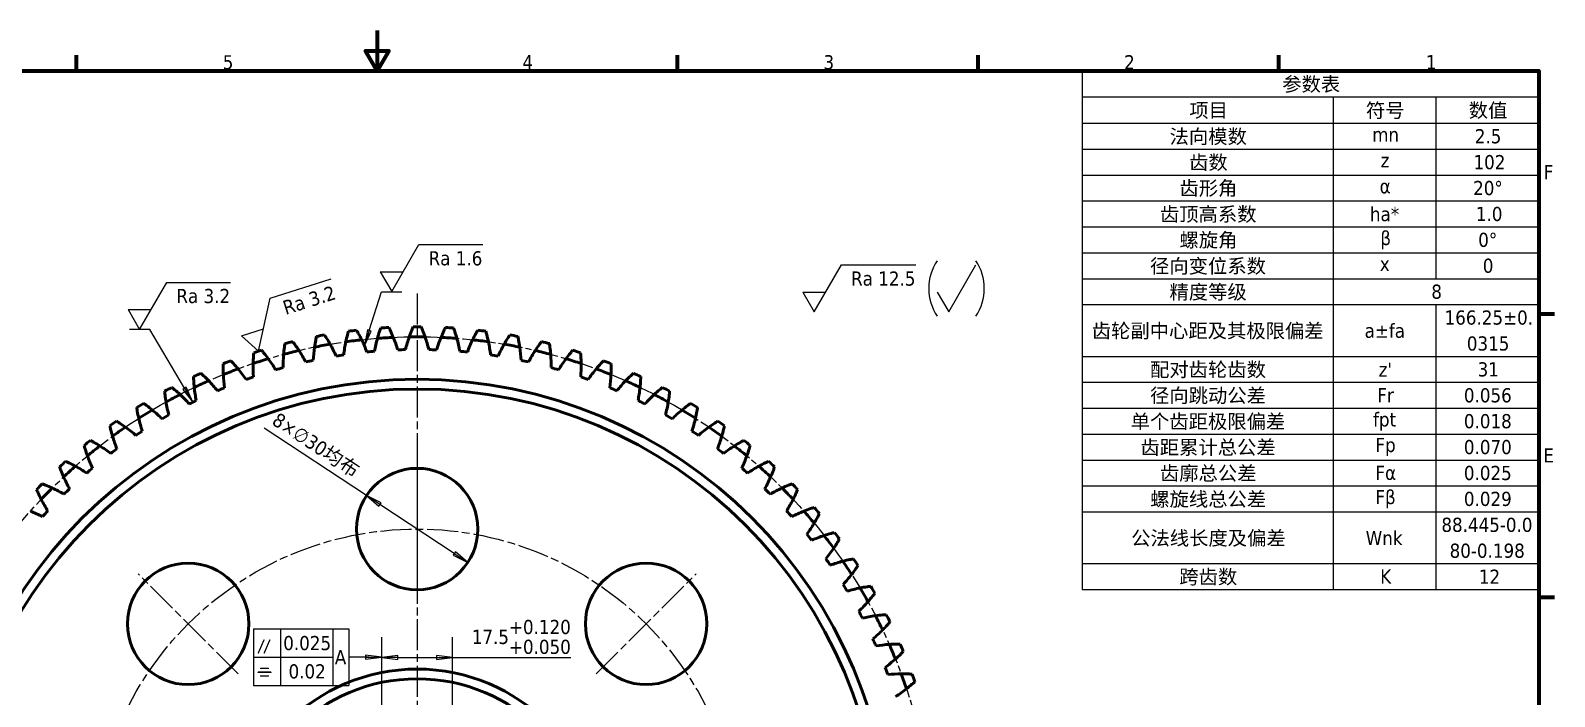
# Model space of a CAD drawing. Header units: millimetres. Extents: x 0 to 594, y 0 to 420.
# Drawn here: x 211.3 to 587.9, y 255.4 to 420 of the extents above; entities that cross this region are included whole.
import ezdxf

# ---------------------------------------------------------------- set-up
doc = ezdxf.new("R2010")
doc.units = ezdxf.units.MM
doc.linetypes.add('CHAIN', pattern=[0.3543, 0.2362, -0.0295, 0.0591, -0.0295])
for name, color, linetype, lineweight in [('中心标记 (ISO)', 7, 'Continuous', 25), ('中心线 (ISO)', 7, 'CHAIN', 25), ('可见 (ISO)', 7, 'Continuous', 50), ('图框 (ISO)', 7, 'Continuous', 70), ('尺寸 (ISO)', 7, 'Continuous', 25), ('旋转中心线', 7, 'CHAIN', 25), ('符号 (ISO)', 7, 'Continuous', 25)]:
    doc.layers.add(name, color=color, linetype=linetype, lineweight=lineweight)
doc.styles.add('文本样式10', font='AIGDT___.TTF')
doc.styles.add('注释文本 (ISO)', font='tahoma.ttf')
doc.dimstyles.new('默认 (GB)', dxfattribs={"dimtxt": 3.5, "dimasz": 4, "dimexe": 5, "dimexo": 0, "dimgap": 0.75, "dimtad": 1, "dimrnd": 1e-08, "dimdsep": 46, "dimtxsty": '注释文本 (ISO)', "dimblk": 'Filled-1', "dimcen": 0.09, "dimdle": 10, "dimclrd": 256, "dimclre": 256, "dimclrt": 256, "dimaunit": 1, "dimadec": 3, "dimazin": 2, "dimtfac": 1, "dimtmove": 0, "dimatfit": 3, "dimldrblk": 'Filled-1', "dimfxl": 1, "dimtolj": 1, "dimtzin": 0, "dimlwd": -1, "dimlwe": -1, "dimarcsym": 0})

# ---------------------------------------------------------------- blocks, each defined once
blk = doc.blocks.new('图框 默认图框')
at = {"layer": '图框 (ISO)'}
for p, q in [((222.75, 410), (222.75, 413.9)), ((371.25, 410), (371.25, 413.9)), ((445.5, 410), (445.5, 413.9)), ((519.75, 410), (519.75, 413.9)), ((584, 350), (587.9, 350)), ((584, 280), (587.9, 280))]:
    blk.add_line(p, q, dxfattribs=at)
at = {"layer": '图框 (ISO)', "flags": 128}
for points in [[(297, 420), (297, 410), (294.11, 415), (299.89, 415), (297, 410)], [(10, 10), (10, 410), (584, 410), (584, 10), (10, 10)]]:
    blk.add_lwpolyline(points, dxfattribs=at)
at = {"layer": '图框 (ISO)', "char_height": 3.5, "attachment_point": 7, "style": '注释文本 (ISO)'}
for s, insert in [('5', (258.85, 410.33)), ('4', (332.9, 410.4)), ('3', (407.29, 410.33)), ('2', (481.56, 410.4)), ('1', (556.09, 410.4)), ('F', (585.24, 383.25)), ('E', (585.15, 313.25))]:
    blk.add_mtext(s, dxfattribs=dict(at, insert=insert))
blk = doc.blocks.new('Filled-1')
at = {"color": 0}
for p, q in [((0, 0), (-1, 0.125)), ((-1, 0.125), (-1, -0.125)), ((-1, 0), (0, 0)), ((-1, -0.125), (0, 0))]:
    blk.add_line(p, q, dxfattribs=at)
at = {"color": 0, "flags": 128}
blk.add_lwpolyline([(-1, -0.125), (0, 0), (-1, 0.125), (-1, -0.125)], dxfattribs=at)
at = {"color": 0}
blk.add_solid([(-1, -0.125), (0, 0), (-1, 0.125), (-1, -0.125)], dxfattribs=at)
blk = doc.blocks.new('*D12')
at = {"layer": 'Defpoints', "color": 0, "transparency": 16777216}
for p in [(315.63, 265.07), (298.13, 251.2), (315.63, 251.2)]:
    blk.add_point(p, dxfattribs=at)
at = {"layer": '尺寸 (ISO)', "transparency": 16777216}
for p, q in [((298.13, 251.2), (298.13, 270.07)), ((315.63, 251.2), (315.63, 270.07)), ((302.13, 265.07), (311.63, 265.07)), ((315.63, 265.07), (344.85, 265.07))]:
    blk.add_line(p, q, dxfattribs=at)
at = {"layer": '尺寸 (ISO)', "transparency": 16777216, "xscale": 4, "yscale": 4, "zscale": 4, "rotation": 180}
blk.add_blockref('Filled-1', (298.13, 265.07), dxfattribs=at)
at = {"layer": '尺寸 (ISO)', "transparency": 16777216, "xscale": 4, "yscale": 4, "zscale": 4}
blk.add_blockref('Filled-1', (315.63, 265.07), dxfattribs=at)
at = {"layer": '尺寸 (ISO)', "transparency": 16777216, "insert": (320.38, 274.35), "char_height": 3.5, "attachment_point": 1, "style": '注释文本 (ISO)'}
blk.add_mtext('\\A1;17.5\\S+0.120^ +0.050;', dxfattribs=at)
blk = doc.blocks.new('GDT 标识符号(&T)1')
at = {"layer": '符号 (ISO)'}
for p, q in [((266.42, 272.13), (290, 272.13)), ((266.42, 272.13), (266.42, 258.13)), ((273.1, 272.13), (273.1, 265.13)), ((286.07, 272.13), (286.07, 265.13)), ((290, 272.13), (290, 258.13)), ((266.42, 265.13), (286.07, 265.13)), ((273.1, 265.13), (273.1, 258.13)), ((286.07, 265.13), (286.07, 258.13)), ((295.06, 265.13), (290, 265.13)), ((298.13, 265.13), (294.13, 265.63)), ((294.13, 265.63), (294.13, 264.63)), ((294.13, 265.13), (298.13, 265.13)), ((294.13, 264.63), (298.13, 265.13)), ((294.13, 265.13), (295.06, 265.13)), ((266.42, 258.13), (290, 258.13))]:
    blk.add_line(p, q, dxfattribs=at)
at = {"layer": '符号 (ISO)', "flags": 128}
blk.add_lwpolyline([(294.13, 264.63), (298.13, 265.13), (294.13, 265.63), (294.13, 264.63)], dxfattribs=at)
at = {"layer": '符号 (ISO)'}
blk.add_solid([(294.13, 264.63), (298.13, 265.13), (294.13, 265.63), (294.13, 264.63)], dxfattribs=at)
at = {"layer": '符号 (ISO)', "char_height": 3.5, "attachment_point": 7}
for s, insert, style in [('f', (267.27, 265.99), '文本样式10'), ('0.025', (273.8, 266.81), '注释文本 (ISO)'), ('A', (286.54, 263.38), '注释文本 (ISO)'), ('i', (267.21, 259.91), '文本样式10'), ('0.02', (275.11, 259.81), '注释文本 (ISO)')]:
    blk.add_mtext(s, dxfattribs=dict(at, insert=insert, style=style))
blk = doc.blocks.new('*D18')
at = {"layer": 'Defpoints', "color": 0, "transparency": 16777216}
for p in [(294.36, 305.06), (319.4, 288.54)]:
    blk.add_point(p, dxfattribs=at)
at = {"layer": '尺寸 (ISO)', "transparency": 16777216}
for p, q in [((294.36, 305.06), (269.09, 321.73)), ((316.07, 290.74), (297.7, 302.86))]:
    blk.add_line(p, q, dxfattribs=at)
at = {"layer": '尺寸 (ISO)', "transparency": 16777216, "xscale": 4, "yscale": 4, "zscale": 4}
for p, rotation in [((294.36, 305.06), 146.5874626267851), ((319.4, 288.54), 326.5874626267851)]:
    blk.add_blockref('Filled-1', p, dxfattribs=dict(at, rotation=rotation))
at = {"layer": '尺寸 (ISO)', "transparency": 16777216, "insert": (272.67, 325.79), "char_height": 3.5, "attachment_point": 1, "rotation": 326.5875, "style": '注释文本 (ISO)'}
blk.add_mtext('\\A1;\\fTahoma|b0|i0;8×∅30均布', dxfattribs=at)
blk = doc.blocks.new('表面粗糙度标识符号6')
at = {"layer": '符号 (ISO)'}
for p, q in [((270.58, 353.86), (285.61, 358.62)), ((267.68, 340.76), (270.58, 353.86)), ((263.51, 344.58), (268.9, 346.28)), ((263.51, 344.58), (267.68, 340.76))]:
    blk.add_line(p, q, dxfattribs=at)
at = {"layer": '符号 (ISO)', "insert": (274.42, 349.64), "char_height": 3.5, "attachment_point": 7, "rotation": 17.5495, "style": '注释文本 (ISO)'}
blk.add_mtext('Ra 3.2', dxfattribs=at)
blk = doc.blocks.new('表面粗糙度标识符号7')
at = {"layer": '符号 (ISO)'}
for p, q in [((238.3, 346.13), (245.01, 357.75)), ((245.01, 357.75), (260.78, 357.75)), ((235.47, 351.03), (238.3, 346.13)), ((235.47, 351.03), (241.13, 351.03)), ((240.8, 346.12), (235.8, 346.12)), ((249.41, 331.58), (240.8, 346.12)), ((249.84, 331.83), (248.98, 331.32)), ((249.41, 331.58), (251.44, 328.13)), ((251.44, 328.13), (249.84, 331.83)), ((248.98, 331.32), (251.44, 328.13))]:
    blk.add_line(p, q, dxfattribs=at)
at = {"layer": '符号 (ISO)', "flags": 128}
blk.add_lwpolyline([(248.98, 331.32), (251.44, 328.13), (249.84, 331.83), (248.98, 331.32)], dxfattribs=at)
at = {"layer": '符号 (ISO)'}
blk.add_solid([(248.98, 331.32), (251.44, 328.13), (249.84, 331.83), (248.98, 331.32)], dxfattribs=at)
at = {"layer": '符号 (ISO)', "insert": (247.4, 352.57), "char_height": 3.5, "attachment_point": 7, "style": '注释文本 (ISO)'}
blk.add_mtext('Ra 3.2', dxfattribs=at)
blk = doc.blocks.new('表面粗糙度标识符号8')
at = {"layer": '符号 (ISO)'}
for p, q in [((300.61, 355.46), (307.32, 367.08)), ((307.32, 367.08), (323.09, 367.08)), ((297.78, 360.36), (300.61, 355.46)), ((297.78, 360.36), (303.44, 360.36)), ((295.06, 345.88), (298.11, 355.45)), ((298.11, 355.45), (303.11, 355.45)), ((294.58, 346.03), (293.85, 342.07)), ((295.06, 345.88), (293.85, 342.07)), ((293.85, 342.07), (295.54, 345.73)), ((295.54, 345.73), (294.58, 346.03))]:
    blk.add_line(p, q, dxfattribs=at)
at = {"layer": '符号 (ISO)', "flags": 128}
blk.add_lwpolyline([(294.58, 346.03), (293.85, 342.07), (295.54, 345.73), (294.58, 346.03)], dxfattribs=at)
at = {"layer": '符号 (ISO)'}
blk.add_solid([(294.58, 346.03), (293.85, 342.07), (295.54, 345.73), (294.58, 346.03)], dxfattribs=at)
at = {"layer": '符号 (ISO)', "insert": (309.71, 361.89), "char_height": 3.5, "attachment_point": 7, "style": '注释文本 (ISO)'}
blk.add_mtext('Ra 1.6', dxfattribs=at)
blk = doc.blocks.new('表面粗糙度标识符号10')
at = {"layer": '符号 (ISO)'}
for p, q in [((405, 350.44), (411.71, 362.06)), ((411.71, 362.06), (430.1, 362.06)), ((438.21, 350.44), (444.92, 362.06)), ((402.17, 355.34), (405, 350.44)), ((402.17, 355.34), (407.83, 355.34)), ((435.38, 355.34), (438.21, 350.44))]:
    blk.add_line(p, q, dxfattribs=at)
for centre, start, end in [((445.54, 356.25), 145.9664, 214.0336), ((434.76, 356.25), 325.9664, 34.0336)]:
    blk.add_arc(centre, 12.26, start, end, dxfattribs=at)
at = {"layer": '符号 (ISO)', "insert": (414.1, 356.88), "char_height": 3.5, "attachment_point": 7, "style": '注释文本 (ISO)'}
blk.add_mtext('Ra 12.5', dxfattribs=at)
blk = doc.blocks.new('表格1')
at = {"layer": '符号 (ISO)'}
for p, q in [((471.23, 410), (584, 410)), ((471.23, 410), (471.23, 403.6)), ((584, 410), (584, 403.6)), ((471.23, 403.6), (584, 403.6)), ((471.23, 403.6), (471.23, 397.08)), ((533.2, 403.6), (533.2, 397.08)), ((558.6, 403.6), (558.6, 397.08)), ((584, 403.6), (584, 397.08)), ((471.23, 397.08), (584, 397.08)), ((471.23, 397.08), (471.23, 358.67)), ((533.2, 397.08), (533.2, 358.67)), ((558.6, 397.08), (558.6, 358.67)), ((584, 397.08), (584, 358.67)), ((471.23, 390.68), (584, 390.68)), ((471.23, 384.28), (584, 384.28)), ((471.23, 377.87), (584, 377.87)), ((471.23, 371.47), (584, 371.47)), ((471.23, 365.07), (584, 365.07)), ((471.23, 358.67), (584, 358.67)), ((471.23, 358.67), (471.23, 352.27)), ((533.2, 358.67), (533.2, 352.27)), ((584, 358.67), (584, 352.27)), ((471.23, 352.27), (584, 352.27)), ((471.23, 352.27), (471.23, 281.86)), ((533.2, 352.27), (533.2, 281.86)), ((558.6, 352.27), (558.6, 281.86)), ((584, 352.27), (584, 281.86)), ((471.23, 339.47), (584, 339.47)), ((471.23, 333.07), (584, 333.07)), ((471.23, 326.67), (584, 326.67)), ((471.23, 320.26), (584, 320.26)), ((471.23, 313.86), (584, 313.86)), ((471.23, 307.46), (584, 307.46)), ((471.23, 301.06), (584, 301.06)), ((471.23, 288.26), (584, 288.26)), ((471.23, 281.86), (584, 281.86))]:
    blk.add_line(p, q, dxfattribs=at)
at = {"layer": '符号 (ISO)', "char_height": 3.5, "attachment_point": 7, "style": '注释文本 (ISO)'}
for s, insert in [('参数表', (520.62, 404.58)), ('项目', (497.66, 398.15)), ('符号', (541.31, 398.12)), ('数值', (566.71, 398.12)), ('法向模数', (492.79, 391.65)), ('2.5', (568.2, 392.05)), ('mn', (542.85, 392.53)), ('齿数', (497.62, 385.26)), ('z', (544.95, 386.16)), ('102', (567.88, 385.65)), ('齿形角', (495.22, 378.85)), ('α', (544.7, 379.69)), ('20°', (567.79, 379.25)), ('齿顶高系数', (490.4, 372.45)), ('ha*', (542.3, 372.81)), ('1.0', (568.47, 372.85)), ('螺旋角', (495.23, 366.05)), ('β', (544.88, 365.96)), ('0°', (569.05, 366.45)), ('径向变位系数', (487.96, 359.64)), ('x', (544.73, 360.56)), ('0', (570.18, 360.05)), ('精度等级', (492.77, 353.23)), ('8', (557.46, 353.64)), ('166.25±0.', (560.74, 347.25)), ('齿轮副中心距及其极限偏差', (473.56, 343.65)), ('a±fa', (540.99, 343.99)), ('0315', (566.24, 340.84)), ('配对齿轮齿数', (487.96, 334.05)), ("z'", (544.44, 334.44)), ('31', (568.9, 334.44)), ('径向跳动公差', (487.96, 327.65)), ('Fr', (544.13, 328.12)), ('0.056', (565.51, 328.04)), ('单个齿距极限偏差', (483.18, 321.24)), ('fpt', (543.07, 321.14)), ('0.018', (565.51, 321.64)), ('齿距累计总公差', (485.59, 314.86)), ('Fp', (543.66, 314.83)), ('0.070', (565.51, 315.24)), ('齿廓总公差', (490.4, 308.45)), ('Fα', (543.66, 308.88)), ('0.025', (565.51, 308.84)), ('螺旋线总公差', (488.01, 302.05)), ('Fβ', (543.66, 301.95)), ('0.029', (565.51, 302.44)), ('88.445-0.0', (559.95, 296.03)), ('公法线长度及偏差', (483.29, 292.43)), ('Wnk', (541.25, 292.83)), ('80-0.198', (561.99, 289.63)), ('跨齿数', (495.18, 282.84)), ('K', (544.83, 283.31)), ('12', (569.2, 283.27))]:
    blk.add_mtext(s, dxfattribs=dict(at, insert=insert))

msp = doc.modelspace()

# ---------------------------------------------------------------- linework, layer by layer
at = {"layer": '中心标记 (ISO)', "linetype": 'CHAIN', "ltscale": 32.45837}
for p, q in [((306.8834, 314.2988), (306.8834, 279.2988)), ((262.6892, 260.993), (237.9405, 285.7418)), ((351.0776, 260.993), (375.8263, 285.7418))]:
    msp.add_line(p, q, dxfattribs=at)
at = {"layer": '中心线 (ISO)', "ltscale": 25.405567}
msp.add_circle((306.8834, 216.7988), 127.5, dxfattribs=at)
at = {"layer": '中心线 (ISO)', "ltscale": 32.45837}
msp.add_circle((306.8834, 216.7988), 80, dxfattribs=at)
at = {"layer": '可见 (ISO)'}
for centre, radius in [((306.8834, 216.7988), 117), ((306.8834, 216.7988), 114.6013), ((306.8834, 296.7988), 15), ((250.3148, 273.3674), 15), ((363.4519, 273.3674), 15), ((306.8834, 216.7988), 45.3987), ((306.8834, 216.7988), 43)]:
    msp.add_circle(centre, radius, dxfattribs=at)
for centre, radius, start, end in [((306.8834, 216.7988), 130, 93.088235, 93.970588), ((306.8834, 216.7988), 130, 89.558824, 90.441176), ((306.8834, 216.7988), 130, 86.029412, 86.911765), ((306.8834, 216.7988), 130, 103.676471, 104.558824), ((306.8834, 216.7988), 130, 100.147059, 101.029412), ((323.8819, 335.8889), 35.3518, 168.269638, 173.574529), ((306.8834, 216.7988), 127.5, 96.176471, 97.941176), ((306.8834, 216.7988), 130, 96.617647, 97.5), ((261.3505, 328.1459), 35.3518, 20.543118, 25.848009), ((331.181, 334.6166), 35.3518, 164.740226, 170.045117), ((306.8834, 216.7988), 127.5, 92.647059, 94.411765), ((268.2915, 330.7377), 35.3518, 17.013706, 22.318598), ((338.3879, 332.8974), 35.3518, 161.210814, 166.515705), ((306.8834, 216.7988), 127.5, 89.117647, 90.882353), ((275.3789, 332.8974), 35.3518, 13.484295, 18.789186), ((345.4752, 330.7377), 35.3518, 157.681402, 162.986294), ((306.8834, 216.7988), 127.5, 85.588235, 87.352941), ((282.5858, 334.6166), 35.3518, 9.954883, 15.259774), ((352.4162, 328.1459), 35.3518, 154.151991, 159.456882), ((306.8834, 216.7988), 127.5, 82.058824, 83.823529), ((306.8834, 216.7988), 130, 82.5, 83.382353), ((289.8848, 335.8889), 35.3518, 6.425471, 11.730362), ((306.8834, 216.7988), 130, 78.970588, 79.852941), ((306.8834, 216.7988), 130, 75.441176, 76.323529), ((306.8834, 216.7988), 130, 107.205882, 108.088235), ((309.1183, 337.0752), 35.3518, 175.328461, 180.633353), ((306.8834, 216.7988), 127.5, 103.235294, 105), ((248.0124, 321.7065), 35.3518, 27.601942, 32.906833), ((316.5184, 336.7095), 35.3518, 171.799049, 177.103941), ((306.8834, 216.7988), 127.5, 99.705882, 101.470588), ((254.5823, 325.1316), 35.3518, 24.07253, 29.377421), ((306.8834, 216.7988), 124.375, 98.382353, 99.264706), ((306.8834, 216.7988), 124.375, 94.852941, 95.735294), ((306.8834, 216.7988), 124.375, 91.323529, 92.205882), ((306.8834, 216.7988), 124.375, 87.794118, 88.676471), ((306.8834, 216.7988), 124.375, 84.264706, 85.147059), ((306.8834, 216.7988), 124.375, 80.735294, 81.617647), ((359.1845, 325.1316), 35.3518, 150.622579, 155.92747), ((306.8834, 216.7988), 127.5, 78.529412, 80.294118), ((297.2484, 336.7095), 35.3518, 2.896059, 8.200951), ((365.7543, 321.7065), 35.3518, 147.093167, 152.398058), ((306.8834, 216.7988), 127.5, 75, 76.764706), ((304.6485, 337.0752), 35.3518, 359.366647, 4.671539), ((306.8834, 216.7988), 130, 71.911765, 72.794118), ((306.8834, 216.7988), 130, 114.264706, 115.147059), ((306.8834, 216.7988), 130, 110.735294, 111.617647), ((306.8834, 216.7988), 127.5, 110.294118, 112.058824), ((235.5667, 313.6768), 35.3518, 34.660765, 39.965657), ((301.7097, 336.9847), 35.3518, 178.857873, 184.162764), ((306.8834, 216.7988), 127.5, 106.764706, 108.529412), ((241.6659, 317.8833), 35.3518, 31.131353, 36.436245), ((306.8834, 216.7988), 124.375, 105.441176, 106.323529), ((306.8834, 216.7988), 124.375, 101.911765, 102.794118), ((306.8834, 216.7988), 124.375, 77.205882, 78.088235), ((306.8834, 216.7988), 124.375, 73.676471, 74.558824), ((372.1009, 317.8833), 35.3518, 143.563755, 148.868647), ((306.8834, 216.7988), 127.5, 71.470588, 73.235294), ((312.057, 336.9847), 35.3518, 355.837236, 1.142127), ((378.2001, 313.6768), 35.3518, 140.034343, 145.339235), ((306.8834, 216.7988), 127.5, 67.941176, 69.705882), ((306.8834, 216.7988), 130, 68.382353, 69.264706), ((306.8834, 216.7988), 130, 64.852941, 65.735294), ((306.8834, 216.7988), 130, 117.794118, 118.676471), ((306.8834, 216.7988), 127.5, 113.823529, 115.588235), ((286.9795, 335.4379), 35.3518, 185.916696, 191.221588), ((229.7381, 309.1027), 35.3518, 38.190177, 43.495068), ((306.8834, 216.7988), 124.375, 112.5, 113.382353), ((294.3208, 336.4382), 35.3518, 182.387285, 187.692176), ((306.8834, 216.7988), 124.375, 108.970588, 109.852941), ((306.8834, 216.7988), 124.375, 70.147059, 71.029412), ((319.446, 336.4382), 35.3518, 352.307824, 357.612715), ((306.8834, 216.7988), 124.375, 66.617647, 67.5), ((384.0287, 309.1027), 35.3518, 136.504932, 141.809823), ((306.8834, 216.7988), 127.5, 64.411765, 66.176471), ((326.7872, 335.4379), 35.3518, 348.778412, 354.083304), ((306.8834, 216.7988), 130, 61.323529, 62.205882), ((306.8834, 216.7988), 130, 121.323529, 122.205882), ((306.8834, 216.7988), 127.5, 117.352941, 119.117647), ((279.7137, 333.9876), 35.3518, 189.446108, 194.751), ((224.2021, 304.1785), 35.3518, 41.719589, 47.02448), ((306.8834, 216.7988), 124.375, 116.029412, 116.911765), ((306.8834, 216.7988), 124.375, 63.088235, 63.970588), ((389.5647, 304.1785), 35.3518, 132.97552, 138.280411), ((306.8834, 216.7988), 127.5, 60.882353, 62.647059), ((334.053, 333.9876), 35.3518, 345.249, 350.553892), ((306.8834, 216.7988), 130, 57.794118, 58.676471), ((306.8834, 216.7988), 127.5, 120.882353, 122.647059), ((272.551, 332.0928), 35.3518, 192.97552, 198.280411), ((218.9797, 298.9228), 35.3518, 45.249, 50.553892), ((306.8834, 216.7988), 124.375, 119.558824, 120.441176), ((306.8834, 216.7988), 124.375, 59.558824, 60.441176), ((394.787, 298.9228), 35.3518, 129.446108, 134.751), ((306.8834, 216.7988), 127.5, 57.352941, 59.117647), ((341.2157, 332.0928), 35.3518, 341.719589, 347.02448), ((306.8834, 216.7988), 130, 124.852941, 125.735294), ((306.8834, 216.7988), 127.5, 124.411765, 126.176471), ((214.0908, 293.3556), 35.3518, 48.778412, 54.083304), ((306.8834, 216.7988), 124.375, 123.088235, 123.970588), ((306.8834, 216.7988), 124.375, 56.029412, 56.911765), ((399.6759, 293.3556), 35.3518, 125.916696, 131.221588), ((306.8834, 216.7988), 127.5, 53.823529, 55.588235), ((306.8834, 216.7988), 130, 54.264706, 55.147059), ((306.8834, 216.7988), 130, 128.382353, 129.264706), ((306.8834, 216.7988), 127.5, 127.941176, 129.705882), ((209.5539, 287.498), 35.3518, 52.307824, 57.612715), ((306.8834, 216.7988), 124.375, 126.617647, 127.5), ((265.5185, 329.7606), 35.3518, 196.504932, 201.809823), ((348.2482, 329.7606), 35.3518, 338.190177, 343.495068), ((306.8834, 216.7988), 124.375, 52.5, 53.382353), ((404.2128, 287.498), 35.3518, 122.387285, 127.692176), ((306.8834, 216.7988), 127.5, 50.294118, 52.058824), ((306.8834, 216.7988), 130, 50.735294, 51.617647), ((306.8834, 216.7988), 130, 131.911765, 132.794118), ((258.643, 326.9999), 35.3518, 200.034343, 205.339235), ((355.1238, 326.9999), 35.3518, 334.660765, 339.965657), ((306.8834, 216.7988), 130, 47.205882, 48.088235), ((306.8834, 216.7988), 127.5, 131.470588, 133.235294), ((251.9504, 323.8211), 35.3518, 203.563755, 208.868647), ((205.3862, 281.3723), 35.3518, 55.837236, 61.142127), ((306.8834, 216.7988), 124.375, 130.147059, 131.029412), ((306.8834, 216.7988), 124.375, 48.970588, 49.852941), ((408.3805, 281.3723), 35.3518, 118.857873, 124.162764), ((306.8834, 216.7988), 127.5, 46.764706, 48.529412), ((361.8164, 323.8211), 35.3518, 331.131353, 336.436245), ((306.8834, 216.7988), 130, 135.441176, 136.323529), ((306.8834, 216.7988), 127.5, 135, 136.764706), ((201.6035, 275.0015), 35.3518, 59.366647, 64.671539), ((306.8834, 216.7988), 124.375, 133.676471, 134.558824), ((306.8834, 216.7988), 124.375, 45.441176, 46.323529), ((412.1632, 275.0015), 35.3518, 115.328461, 120.633353), ((306.8834, 216.7988), 127.5, 43.235294, 45), ((306.8834, 216.7988), 130, 43.676471, 44.558824), ((245.4662, 320.2364), 35.3518, 207.093167, 212.398058), ((306.8834, 216.7988), 124.375, 137.205882, 138.088235), ((368.3006, 320.2364), 35.3518, 327.601942, 332.906833), ((306.8834, 216.7988), 124.375, 41.911765, 42.794118), ((306.8834, 216.7988), 130, 40.147059, 41.029412), ((198.2202, 268.41), 35.3518, 62.896059, 68.200951), ((415.5466, 268.41), 35.3518, 111.799049, 117.103941), ((306.8834, 216.7988), 127.5, 39.705882, 41.470588), ((374.5518, 316.2593), 35.3518, 324.07253, 329.377421), ((306.8834, 216.7988), 124.375, 38.382353, 39.264706), ((418.5177, 261.6227), 35.3518, 108.269638, 113.574529), ((306.8834, 216.7988), 127.5, 36.176471, 37.941176), ((306.8834, 216.7988), 130, 36.617647, 37.5), ((380.5463, 311.9049), 35.3518, 320.543118, 325.848009), ((306.8834, 216.7988), 124.375, 34.852941, 35.735294), ((421.0654, 254.6654), 35.3518, 104.740226, 110.045117), ((306.8834, 216.7988), 127.5, 32.647059, 34.411765), ((306.8834, 216.7988), 130, 33.088235, 33.970588), ((386.2614, 307.1898), 35.3518, 317.013706, 322.318598), ((306.8834, 216.7988), 124.375, 31.323529, 32.205882), ((306.8834, 216.7988), 130, 29.558824, 30.441176), ((423.1799, 247.5644), 35.3518, 101.210814, 106.515705), ((391.6754, 302.1318), 35.3518, 313.484295, 318.789186), ((306.8834, 216.7988), 127.5, 29.117647, 30.882353), ((306.8834, 216.7988), 124.375, 27.794118, 28.676471), ((424.8533, 240.3468), 35.3518, 97.681402, 102.986294), ((306.8834, 216.7988), 127.5, 25.588235, 27.352941), ((306.8834, 216.7988), 130, 26.029412, 26.911765), ((396.7678, 296.7501), 35.3518, 309.954883, 315.259774), ((306.8834, 216.7988), 124.375, 24.264706, 25.147059), ((426.0792, 233.0398), 35.3518, 94.151991, 99.456882), ((306.8834, 216.7988), 127.5, 22.058824, 23.823529), ((306.8834, 216.7988), 130, 22.5, 23.382353), ((401.5192, 291.0651), 35.3518, 306.425471, 311.730362), ((306.8834, 216.7988), 124.375, 20.735294, 21.617647), ((426.8529, 225.6712), 35.3518, 90.622579, 95.92747), ((306.8834, 216.7988), 127.5, 18.529412, 20.294118), ((306.8834, 216.7988), 130, 18.970588, 19.852941), ((405.9116, 285.0983), 35.3518, 302.896059, 308.200951)]:
    msp.add_arc(centre, radius, start, end, dxfattribs=at)
for points, knots in [([(297.8816, 346.4868), (297.7801, 346.2022), (297.6825, 345.9167), (297.4025, 345.0629), (297.2315, 344.4925), (297.0756, 343.9211)], [1.473345447, 1.473345447, 1.473345447, 1.473345447, 1.587085649, 1.587085649, 1.812850592, 1.812850592, 1.812850592, 1.812850592]), ([(300.995, 344.1628), (300.77, 344.7108), (300.5302, 345.2558), (300.1474, 346.0688), (300.0155, 346.34), (299.8798, 346.61)], [1.361320706, 1.361320706, 1.361320706, 1.361320706, 1.587085649, 1.587085649, 1.70082585, 1.70082585, 1.70082585, 1.70082585]), ([(305.8824, 346.795), (305.7636, 346.5171), (305.6486, 346.2382), (305.3166, 345.4032), (305.1107, 344.8445), (304.92, 344.2837)], [1.473345447, 1.473345447, 1.473345447, 1.473345447, 1.587085649, 1.587085649, 1.812850592, 1.812850592, 1.812850592, 1.812850592]), ([(308.8468, 344.2837), (308.656, 344.8445), (308.4502, 345.4032), (308.1182, 346.2382), (308.0032, 346.5171), (307.8844, 346.795)], [1.361320706, 1.361320706, 1.361320706, 1.361320706, 1.587085649, 1.587085649, 1.70082585, 1.70082585, 1.70082585, 1.70082585]), ([(313.887, 346.61), (313.7513, 346.34), (313.6193, 346.0688), (313.2365, 345.2558), (312.9967, 344.7108), (312.7718, 344.1628)], [1.473345447, 1.473345447, 1.473345447, 1.473345447, 1.587085649, 1.587085649, 1.812850592, 1.812850592, 1.812850592, 1.812850592]), ([(316.6912, 343.9211), (316.5353, 344.4925), (316.3642, 345.0629), (316.0843, 345.9167), (315.9866, 346.2022), (315.8851, 346.4868)], [1.361320706, 1.361320706, 1.361320706, 1.361320706, 1.587085649, 1.587085649, 1.70082585, 1.70082585, 1.70082585, 1.70082585]), ([(277.6922, 340.9122), (277.3704, 341.4095), (277.0345, 341.9011), (276.5088, 342.63), (276.3293, 342.8724), (276.1463, 343.1129)], [1.361320706, 1.361320706, 1.361320706, 1.361320706, 1.587085649, 1.587085649, 1.70082585, 1.70082585, 1.70082585, 1.70082585]), ([(282.0127, 344.3976), (281.947, 344.1027), (281.8852, 343.8074), (281.7123, 342.9256), (281.6126, 342.3386), (281.5281, 341.7523)], [1.473345447, 1.473345447, 1.473345447, 1.473345447, 1.587085649, 1.587085649, 1.812850592, 1.812850592, 1.812850592, 1.812850592]), ([(285.3881, 342.4738), (285.0975, 342.99), (284.7925, 343.5014), (284.3127, 344.2612), (284.1484, 344.5142), (283.9806, 344.7655)], [1.361320706, 1.361320706, 1.361320706, 1.361320706, 1.587085649, 1.587085649, 1.70082585, 1.70082585, 1.70082585, 1.70082585]), ([(289.915, 345.6867), (289.8312, 345.3963), (289.7513, 345.1054), (289.5245, 344.2359), (289.3889, 343.6561), (289.2684, 343.0762)], [1.473345447, 1.473345447, 1.473345447, 1.473345447, 1.587085649, 1.587085649, 1.812850592, 1.812850592, 1.812850592, 1.812850592]), ([(293.1655, 343.5587), (292.9073, 344.0918), (292.6343, 344.621), (292.2022, 345.4089), (292.0538, 345.6715), (291.9018, 345.9327)], [1.361320706, 1.361320706, 1.361320706, 1.361320706, 1.587085649, 1.587085649, 1.70082585, 1.70082585, 1.70082585, 1.70082585]), ([(321.865, 345.9327), (321.7129, 345.6715), (321.5645, 345.4089), (321.1324, 344.621), (320.8595, 344.0918), (320.6012, 343.5587)], [1.473345447, 1.473345447, 1.473345447, 1.473345447, 1.587085649, 1.587085649, 1.812850592, 1.812850592, 1.812850592, 1.812850592]), ([(324.4983, 343.0762), (324.3779, 343.6561), (324.2423, 344.2359), (324.0154, 345.1054), (323.9355, 345.3963), (323.8518, 345.6867)], [1.361320706, 1.361320706, 1.361320706, 1.361320706, 1.587085649, 1.587085649, 1.70082585, 1.70082585, 1.70082585, 1.70082585]), ([(329.7862, 344.7655), (329.6183, 344.5142), (329.454, 344.2612), (328.9742, 343.5014), (328.6693, 342.99), (328.3787, 342.4738)], [1.473345447, 1.473345447, 1.473345447, 1.473345447, 1.587085649, 1.587085649, 1.812850592, 1.812850592, 1.812850592, 1.812850592]), ([(332.2387, 341.7523), (332.1542, 342.3386), (332.0545, 342.9256), (331.8816, 343.8074), (331.8198, 344.1027), (331.7541, 344.3976)], [1.361320706, 1.361320706, 1.361320706, 1.361320706, 1.587085649, 1.587085649, 1.70082585, 1.70082585, 1.70082585, 1.70082585]), ([(337.6205, 343.1129), (337.4375, 342.8724), (337.2579, 342.63), (336.7323, 341.9011), (336.3964, 341.4095), (336.0746, 340.9122)], [1.473345447, 1.473345447, 1.473345447, 1.473345447, 1.587085649, 1.587085649, 1.812850592, 1.812850592, 1.812850592, 1.812850592]), ([(266.5208, 340.3742), (266.4918, 340.0734), (266.4668, 339.7727), (266.4035, 338.8764), (266.3768, 338.2815), (266.365, 337.6893)], [1.473345447, 1.473345447, 1.473345447, 1.473345447, 1.587085649, 1.587085649, 1.812850592, 1.812850592, 1.812850592, 1.812850592]), ([(270.107, 338.8798), (269.7552, 339.3563), (269.3897, 339.8263), (268.8202, 340.5214), (268.626, 340.7523), (268.4286, 340.9811)], [1.361320706, 1.361320706, 1.361320706, 1.361320706, 1.587085649, 1.587085649, 1.70082585, 1.70082585, 1.70082585, 1.70082585]), ([(274.2048, 342.6246), (274.1573, 342.3261), (274.1138, 342.0276), (273.9955, 341.1368), (273.9322, 340.5448), (273.884, 339.9544)], [1.473345447, 1.473345447, 1.473345447, 1.473345447, 1.587085649, 1.587085649, 1.812850592, 1.812850592, 1.812850592, 1.812850592]), ([(339.8828, 339.9544), (339.8346, 340.5448), (339.7712, 341.1368), (339.6529, 342.0276), (339.6094, 342.3261), (339.562, 342.6246)], [1.361320706, 1.361320706, 1.361320706, 1.361320706, 1.587085649, 1.587085649, 1.70082585, 1.70082585, 1.70082585, 1.70082585]), ([(345.3382, 340.9811), (345.1407, 340.7523), (344.9466, 340.5214), (344.3771, 339.8263), (344.0115, 339.3563), (343.6597, 338.8798)], [1.473345447, 1.473345447, 1.473345447, 1.473345447, 1.587085649, 1.587085649, 1.812850592, 1.812850592, 1.812850592, 1.812850592]), ([(347.4018, 337.6893), (347.39, 338.2815), (347.3632, 338.8764), (347.3, 339.7727), (347.2749, 340.0734), (347.2459, 340.3742)], [1.361320706, 1.361320706, 1.361320706, 1.361320706, 1.587085649, 1.587085649, 1.70082585, 1.70082585, 1.70082585, 1.70082585]), ([(255.3835, 333.4351), (254.9758, 333.8648), (254.5552, 334.2863), (253.9046, 334.9061), (253.6836, 335.1114), (253.4595, 335.3142)], [1.361320706, 1.361320706, 1.361320706, 1.361320706, 1.587085649, 1.587085649, 1.70082585, 1.70082585, 1.70082585, 1.70082585]), ([(258.99, 337.655), (258.9796, 337.353), (258.9731, 337.0514), (258.9651, 336.1529), (258.975, 335.5575), (258.9997, 334.9657)], [1.473345447, 1.473345447, 1.473345447, 1.473345447, 1.587085649, 1.587085649, 1.812850592, 1.812850592, 1.812850592, 1.812850592]), ([(262.6614, 336.3842), (262.2809, 336.8382), (261.8871, 337.2849), (261.2759, 337.9436), (261.0679, 338.1621), (260.8567, 338.3782)], [1.361320706, 1.361320706, 1.361320706, 1.361320706, 1.587085649, 1.587085649, 1.70082585, 1.70082585, 1.70082585, 1.70082585]), ([(352.91, 338.3782), (352.6989, 338.1621), (352.4909, 337.9436), (351.8796, 337.2849), (351.4859, 336.8382), (351.1054, 336.3842)], [1.473345447, 1.473345447, 1.473345447, 1.473345447, 1.587085649, 1.587085649, 1.812850592, 1.812850592, 1.812850592, 1.812850592]), ([(354.7671, 334.9657), (354.7917, 335.5575), (354.8016, 336.1529), (354.7937, 337.0514), (354.7872, 337.353), (354.7768, 337.655)], [1.361320706, 1.361320706, 1.361320706, 1.361320706, 1.587085649, 1.587085649, 1.70082585, 1.70082585, 1.70082585, 1.70082585]), ([(360.3073, 335.3142), (360.0832, 335.1114), (359.8621, 334.9061), (359.2115, 334.2863), (358.791, 333.8648), (358.3833, 333.4351)], [1.473345447, 1.473345447, 1.473345447, 1.473345447, 1.587085649, 1.587085649, 1.812850592, 1.812850592, 1.812850592, 1.812850592]), ([(248.3009, 330.0435), (247.8675, 330.4472), (247.4218, 330.8421), (246.7343, 331.4207), (246.501, 331.612), (246.2649, 331.8006)], [1.361320706, 1.361320706, 1.361320706, 1.361320706, 1.587085649, 1.587085649, 1.70082585, 1.70082585, 1.70082585, 1.70082585]), ([(251.6408, 334.4775), (251.649, 334.1754), (251.6611, 333.8739), (251.7085, 332.9766), (251.755, 332.383), (251.8161, 331.7938)], [1.473345447, 1.473345447, 1.473345447, 1.473345447, 1.587085649, 1.587085649, 1.812850592, 1.812850592, 1.812850592, 1.812850592]), ([(361.9507, 331.7938), (362.0118, 332.383), (362.0583, 332.9766), (362.1057, 333.8739), (362.1178, 334.1754), (362.126, 334.4775)], [1.361320706, 1.361320706, 1.361320706, 1.361320706, 1.587085649, 1.587085649, 1.70082585, 1.70082585, 1.70082585, 1.70082585]), ([(367.5018, 331.8006), (367.2657, 331.612), (367.0324, 331.4207), (366.3449, 330.8421), (365.8992, 330.4472), (365.4659, 330.0435)], [1.473345447, 1.473345447, 1.473345447, 1.473345447, 1.587085649, 1.587085649, 1.812850592, 1.812850592, 1.812850592, 1.812850592]), ([(241.4406, 326.2223), (240.9832, 326.5986), (240.514, 326.9653), (239.7922, 327.5005), (239.5476, 327.677), (239.3003, 327.8507)], [1.361320706, 1.361320706, 1.361320706, 1.361320706, 1.587085649, 1.587085649, 1.70082585, 1.70082585, 1.70082585, 1.70082585]), ([(244.5012, 330.8535), (244.5279, 330.5525), (244.5586, 330.2524), (244.6611, 329.3596), (244.7441, 328.77), (244.8413, 328.1857)], [1.473345447, 1.473345447, 1.473345447, 1.473345447, 1.587085649, 1.587085649, 1.812850592, 1.812850592, 1.812850592, 1.812850592]), ([(368.9254, 328.1857), (369.0227, 328.77), (369.1057, 329.3596), (369.2082, 330.2524), (369.2388, 330.5525), (369.2656, 330.8535)], [1.361320706, 1.361320706, 1.361320706, 1.361320706, 1.587085649, 1.587085649, 1.70082585, 1.70082585, 1.70082585, 1.70082585]), ([(374.4665, 327.8507), (374.2192, 327.677), (373.9746, 327.5005), (373.2527, 326.9653), (372.7836, 326.5986), (372.3262, 326.2223)], [1.473345447, 1.473345447, 1.473345447, 1.473345447, 1.587085649, 1.587085649, 1.812850592, 1.812850592, 1.812850592, 1.812850592]), ([(237.5982, 326.7968), (237.6434, 326.4981), (237.6925, 326.2004), (237.8498, 325.3157), (237.9689, 324.7323), (238.1019, 324.1551)], [1.473345447, 1.473345447, 1.473345447, 1.473345447, 1.587085649, 1.587085649, 1.812850592, 1.812850592, 1.812850592, 1.812850592]), ([(375.6649, 324.1551), (375.7979, 324.7323), (375.917, 325.3157), (376.0743, 326.2004), (376.1233, 326.4981), (376.1686, 326.7968)], [1.361320706, 1.361320706, 1.361320706, 1.361320706, 1.587085649, 1.587085649, 1.70082585, 1.70082585, 1.70082585, 1.70082585]), ([(230.958, 322.323), (231.0216, 322.0275), (231.0888, 321.7334), (231.3003, 320.8601), (231.4551, 320.2851), (231.6234, 319.7172)], [1.473345447, 1.473345447, 1.473345447, 1.473345447, 1.587085649, 1.587085649, 1.812850592, 1.812850592, 1.812850592, 1.812850592]), ([(234.8285, 321.986), (234.3488, 322.3335), (233.8579, 322.6706), (233.1045, 323.1603), (232.8495, 323.3215), (232.592, 323.4796)], [1.361320706, 1.361320706, 1.361320706, 1.361320706, 1.587085649, 1.587085649, 1.70082585, 1.70082585, 1.70082585, 1.70082585]), ([(381.1747, 323.4796), (380.9172, 323.3215), (380.6622, 323.1603), (379.9088, 322.6706), (379.418, 322.3335), (378.9383, 321.986)], [1.473345447, 1.473345447, 1.473345447, 1.473345447, 1.587085649, 1.587085649, 1.812850592, 1.812850592, 1.812850592, 1.812850592]), ([(382.1433, 319.7172), (382.3116, 320.2851), (382.4664, 320.8601), (382.6779, 321.7334), (382.7452, 322.0275), (382.8088, 322.323)], [1.361320706, 1.361320706, 1.361320706, 1.361320706, 1.587085649, 1.587085649, 1.70082585, 1.70082585, 1.70082585, 1.70082585]), ([(224.6058, 317.4488), (224.6875, 317.1578), (224.7727, 316.8684), (225.0376, 316.0098), (225.2275, 315.4454), (225.4304, 314.8889)], [1.473345447, 1.473345447, 1.473345447, 1.473345447, 1.587085649, 1.587085649, 1.812850592, 1.812850592, 1.812850592, 1.812850592]), ([(228.4897, 317.3507), (227.9895, 317.668), (227.4789, 317.9743), (226.6968, 318.4167), (226.4323, 318.5619), (226.1656, 318.7039)], [1.361320706, 1.361320706, 1.361320706, 1.361320706, 1.587085649, 1.587085649, 1.70082585, 1.70082585, 1.70082585, 1.70082585]), ([(387.6012, 318.7039), (387.3345, 318.5619), (387.07, 318.4167), (386.2879, 317.9743), (385.7772, 317.668), (385.277, 317.3507)], [1.473345447, 1.473345447, 1.473345447, 1.473345447, 1.587085649, 1.587085649, 1.812850592, 1.812850592, 1.812850592, 1.812850592]), ([(388.3363, 314.8889), (388.5393, 315.4454), (388.7292, 316.0098), (388.994, 316.8684), (389.0793, 317.1578), (389.1609, 317.4488)], [1.361320706, 1.361320706, 1.361320706, 1.361320706, 1.587085649, 1.587085649, 1.70082585, 1.70082585, 1.70082585, 1.70082585]), ([(222.4484, 312.3341), (221.9296, 312.6199), (221.401, 312.8942), (220.5932, 313.2876), (220.3203, 313.4162), (220.0453, 313.5415)], [1.361320706, 1.361320706, 1.361320706, 1.361320706, 1.587085649, 1.587085649, 1.70082585, 1.70082585, 1.70082585, 1.70082585]), ([(393.7215, 313.5415), (393.4465, 313.4162), (393.1736, 313.2876), (392.3657, 312.8942), (391.8372, 312.6199), (391.3184, 312.3341)], [1.473345447, 1.473345447, 1.473345447, 1.473345447, 1.587085649, 1.587085649, 1.812850592, 1.812850592, 1.812850592, 1.812850592]), ([(218.5658, 312.1928), (218.6652, 311.9074), (218.7681, 311.6238), (219.0853, 310.7831), (219.3096, 310.2315), (219.5464, 309.6886)], [1.473345447, 1.473345447, 1.473345447, 1.473345447, 1.587085649, 1.587085649, 1.812850592, 1.812850592, 1.812850592, 1.812850592]), ([(394.2204, 309.6886), (394.4572, 310.2315), (394.6815, 310.7831), (394.9987, 311.6238), (395.1016, 311.9074), (395.201, 312.1928)], [1.361320706, 1.361320706, 1.361320706, 1.361320706, 1.587085649, 1.587085649, 1.70082585, 1.70082585, 1.70082585, 1.70082585]), ([(212.8608, 306.575), (212.9776, 306.2962), (213.0977, 306.0195), (213.4661, 305.1999), (213.7239, 304.6632), (213.9937, 304.1358)], [1.473345447, 1.473345447, 1.473345447, 1.473345447, 1.587085649, 1.587085649, 1.812850592, 1.812850592, 1.812850592, 1.812850592]), ([(216.7273, 306.955), (216.1919, 307.2084), (215.6475, 307.4495), (214.8169, 307.7925), (214.5366, 307.9041), (214.2544, 308.0122)], [1.361320706, 1.361320706, 1.361320706, 1.361320706, 1.587085649, 1.587085649, 1.70082585, 1.70082585, 1.70082585, 1.70082585]), ([(399.5123, 308.0122), (399.2302, 307.9041), (398.9499, 307.7925), (398.1193, 307.4495), (397.5749, 307.2084), (397.0395, 306.955)], [1.473345447, 1.473345447, 1.473345447, 1.473345447, 1.587085649, 1.587085649, 1.812850592, 1.812850592, 1.812850592, 1.812850592]), ([(399.7731, 304.1358), (400.0429, 304.6632), (400.3007, 305.1999), (400.6691, 306.0195), (400.7892, 306.2962), (400.906, 306.575)], [1.361320706, 1.361320706, 1.361320706, 1.361320706, 1.587085649, 1.587085649, 1.70082585, 1.70082585, 1.70082585, 1.70082585]), ([(404.9518, 302.1369), (404.6635, 302.0463), (404.3769, 301.9522), (403.5268, 301.661), (402.9686, 301.4538), (402.4186, 301.2339)], [1.473345447, 1.473345447, 1.473345447, 1.473345447, 1.587085649, 1.587085649, 1.812850592, 1.812850592, 1.812850592, 1.812850592]), ([(404.9735, 298.2518), (405.2752, 298.7615), (405.5656, 299.2814), (405.9837, 300.0768), (406.1206, 300.3456), (406.2544, 300.6166)], [1.361320706, 1.361320706, 1.361320706, 1.361320706, 1.587085649, 1.587085649, 1.70082585, 1.70082585, 1.70082585, 1.70082585]), ([(410.0193, 295.9378), (409.726, 295.8652), (409.4341, 295.7889), (408.5677, 295.5506), (407.9978, 295.3782), (407.4353, 295.1925)], [1.473345447, 1.473345447, 1.473345447, 1.473345447, 1.587085649, 1.587085649, 1.812850592, 1.812850592, 1.812850592, 1.812850592]), ([(409.8017, 292.0588), (410.1343, 292.549), (410.4561, 293.05), (410.9224, 293.8181), (411.0756, 294.078), (411.2258, 294.3402)], [1.361320706, 1.361320706, 1.361320706, 1.361320706, 1.587085649, 1.587085649, 1.70082585, 1.70082585, 1.70082585, 1.70082585]), ([(414.6956, 289.4386), (414.3983, 289.3841), (414.1023, 289.326), (413.2229, 289.1415), (412.6434, 289.0044), (412.0706, 288.8537)], [1.473345447, 1.473345447, 1.473345447, 1.473345447, 1.587085649, 1.587085649, 1.812850592, 1.812850592, 1.812850592, 1.812850592]), ([(414.2396, 285.5803), (414.6017, 286.0491), (414.9538, 286.5293), (415.4664, 287.2673), (415.6354, 287.5172), (415.8014, 287.7697)], [1.361320706, 1.361320706, 1.361320706, 1.361320706, 1.587085649, 1.587085649, 1.70082585, 1.70082585, 1.70082585, 1.70082585]), ([(418.9628, 282.6638), (418.6628, 282.6277), (418.3638, 282.5879), (417.4746, 282.4579), (416.8878, 282.3568), (416.3068, 282.2417)], [1.473345447, 1.473345447, 1.473345447, 1.473345447, 1.587085649, 1.587085649, 1.812850592, 1.812850592, 1.812850592, 1.812850592]), ([(418.2702, 278.8409), (418.6605, 279.2865), (419.0414, 279.7441), (419.5986, 280.4492), (419.7826, 280.6882), (419.9638, 280.93)], [1.361320706, 1.361320706, 1.361320706, 1.361320706, 1.587085649, 1.587085649, 1.70082585, 1.70082585, 1.70082585, 1.70082585]), ([(422.805, 275.6392), (422.5033, 275.6216), (422.2024, 275.6003), (421.3069, 275.5253), (420.715, 275.4605), (420.128, 275.3813)], [1.473345447, 1.473345447, 1.473345447, 1.473345447, 1.587085649, 1.587085649, 1.812850592, 1.812850592, 1.812850592, 1.812850592]), ([(421.8783, 271.8662), (422.2953, 272.2869), (422.7037, 272.7202), (423.3032, 273.3896), (423.5016, 273.6169), (423.6973, 273.8471)], [1.361320706, 1.361320706, 1.361320706, 1.361320706, 1.587085649, 1.587085649, 1.70082585, 1.70082585, 1.70082585, 1.70082585]), ([(426.2074, 268.3913), (425.9052, 268.3924), (425.6035, 268.3896), (424.7052, 268.3699), (424.1104, 268.3417), (423.5196, 268.2988)], [1.473345447, 1.473345447, 1.473345447, 1.473345447, 1.587085649, 1.587085649, 1.812850592, 1.812850592, 1.812850592, 1.812850592]), ([(425.0502, 264.6825), (425.4923, 265.0768), (425.9266, 265.4841), (426.5661, 266.1153), (426.7781, 266.33), (426.9877, 266.5477)], [1.361320706, 1.361320706, 1.361320706, 1.361320706, 1.587085649, 1.587085649, 1.70082585, 1.70082585, 1.70082585, 1.70082585]), ([(429.1571, 260.9478), (428.8556, 260.9675), (428.5543, 260.9833), (427.6564, 261.0189), (427.0611, 261.0273), (426.4688, 261.0209)], [1.473345447, 1.473345447, 1.473345447, 1.473345447, 1.587085649, 1.587085649, 1.812850592, 1.812850592, 1.812850592, 1.812850592]), ([(427.7739, 257.3172), (428.2393, 257.6836), (428.6979, 258.0634), (429.3751, 258.654), (429.5999, 258.8552), (429.8225, 259.0596)], [1.361320706, 1.361320706, 1.361320706, 1.361320706, 1.587085649, 1.587085649, 1.70082585, 1.70082585, 1.70082585, 1.70082585])]:
    msp.add_open_spline(points, degree=3, knots=knots, dxfattribs=at)
at = {"layer": '旋转中心线', "ltscale": 32.45837}
msp.add_line((306.8834, 355.0061), (306.8834, 76.093), dxfattribs=at)

# ---------------------------------------------------------------- block references
for name in ['图框 默认图框', '表格1']:
    msp.add_blockref(name, (0, 0))
at = {"layer": '符号 (ISO)'}
for name in ['表面粗糙度标识符号8', '表面粗糙度标识符号10', '表面粗糙度标识符号7', '表面粗糙度标识符号6', 'GDT 标识符号(&T)1']:
    msp.add_blockref(name, (0, 0), dxfattribs=at)

# ---------------------------------------------------------------- dimensions: what is measured, and where the dimension line sits
at = {"layer": '尺寸 (ISO)'}
dim = msp.add_diameter_dim_2p(p1=(319.4043, 288.5389), p2=(294.3625, 305.0588), text='\\fTahoma|b0|i0;8×<>均布', dimstyle='默认 (GB)', override={"dimgap": 0.75, "dimdec": 2, "dimlfac": 1, "dimtol": 0, "dimlim": 0, "dimtp": 0, "dimtm": 0, "dimtdec": 2, "dimatfit": 2}, dxfattribs=at)
dim.commit()
dim.dimension.update_dxf_attribs({"geometry": '*D18', "text_midpoint": (280.0584, 314.4951), "dimtype": 163})
dim = msp.add_linear_dim(base=(315.6334, 265.0713), p1=(298.1334, 251.1988), p2=(315.6334, 251.1988), angle=180, dimstyle='默认 (GB)', override={"dimgap": 0.75, "dimdec": 2, "dimtol": 1, "dimlim": 0, "dimtp": 0.12, "dimtm": -0.05, "dimtdec": 3, "dimtofl": 0, "dimatfit": 2}, dxfattribs=at)
dim.commit()
dim.dimension.update_dxf_attribs({"geometry": '*D12', "text_midpoint": (332.242, 265.0713), "dimtype": 160})

doc.saveas('drawing.dxf')
